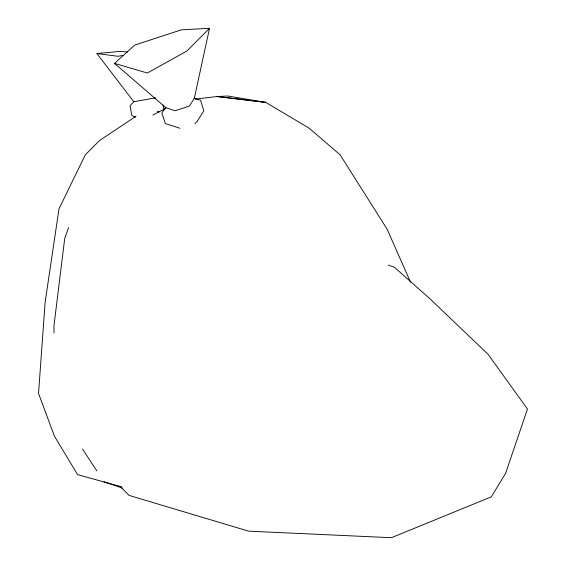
<?xml version="1.0" encoding="UTF-8"?>
<svg xmlns="http://www.w3.org/2000/svg" width="566" height="566" viewBox="0 0 566 566"><rect width="100%" height="100%" fill="white"/><g stroke="black" fill="none" stroke-linecap="round" stroke-linejoin="round"><path stroke-width="0.85" d="M209.526 28.3L194.28 98.434L189.348 106.068L175.057 110.773L165.93 107.759L114.516 63.385L134.736 45.068L181.325 29.835L209.526 28.3L186.914 50.982L147.372 73.021L114.516 63.385M68.599 227.567L64.736 238.328L53.954 325.839L54.003 332.893M165.916 107.264L161.841 112.938L165.293 123.544L179.938 128.249M155.728 97.826L133.795 101.739L130.046 105.686L131.843 115.506L135.345 117.233M194.845 123.713L197.201 121.407L203.802 110.858L200.548 100.196L194.032 98.236M136.052 116.228L99.602 140.467L85.317 154.843L58.998 208.812L45.139 302.194L38.53 393.405L54.4 436.124L77.577 474.626L121.584 486.817M152.891 115.068L165.399 108.587M123.296 55.39L118.075 56.289L96.892 53.537L133.795 101.739M195.143 99.121L217.04 96.524L227.822 96.015L265.765 102.396L309.156 128.206L340.131 154.836L387.116 229.173L410.562 282.215M96.892 53.537L119.971 51.4L127.895 52.008M157.27 111.523L158.989 111.948M388.41 265.185L394.261 267.131L429.849 298.678L488.175 354.394L527.47 409.062L505.523 473.53L491.281 496.87L391.431 537.7L248.686 531.177L129.048 495.384L121.032 487.319M104.002 481.857L122.433 488.069M82.516 449.008L96.843 470.905M163.093 104.951L163.977 109.854M242.099 99.517L217.04 96.524L265.765 102.396L242.099 99.517"/></g></svg>
